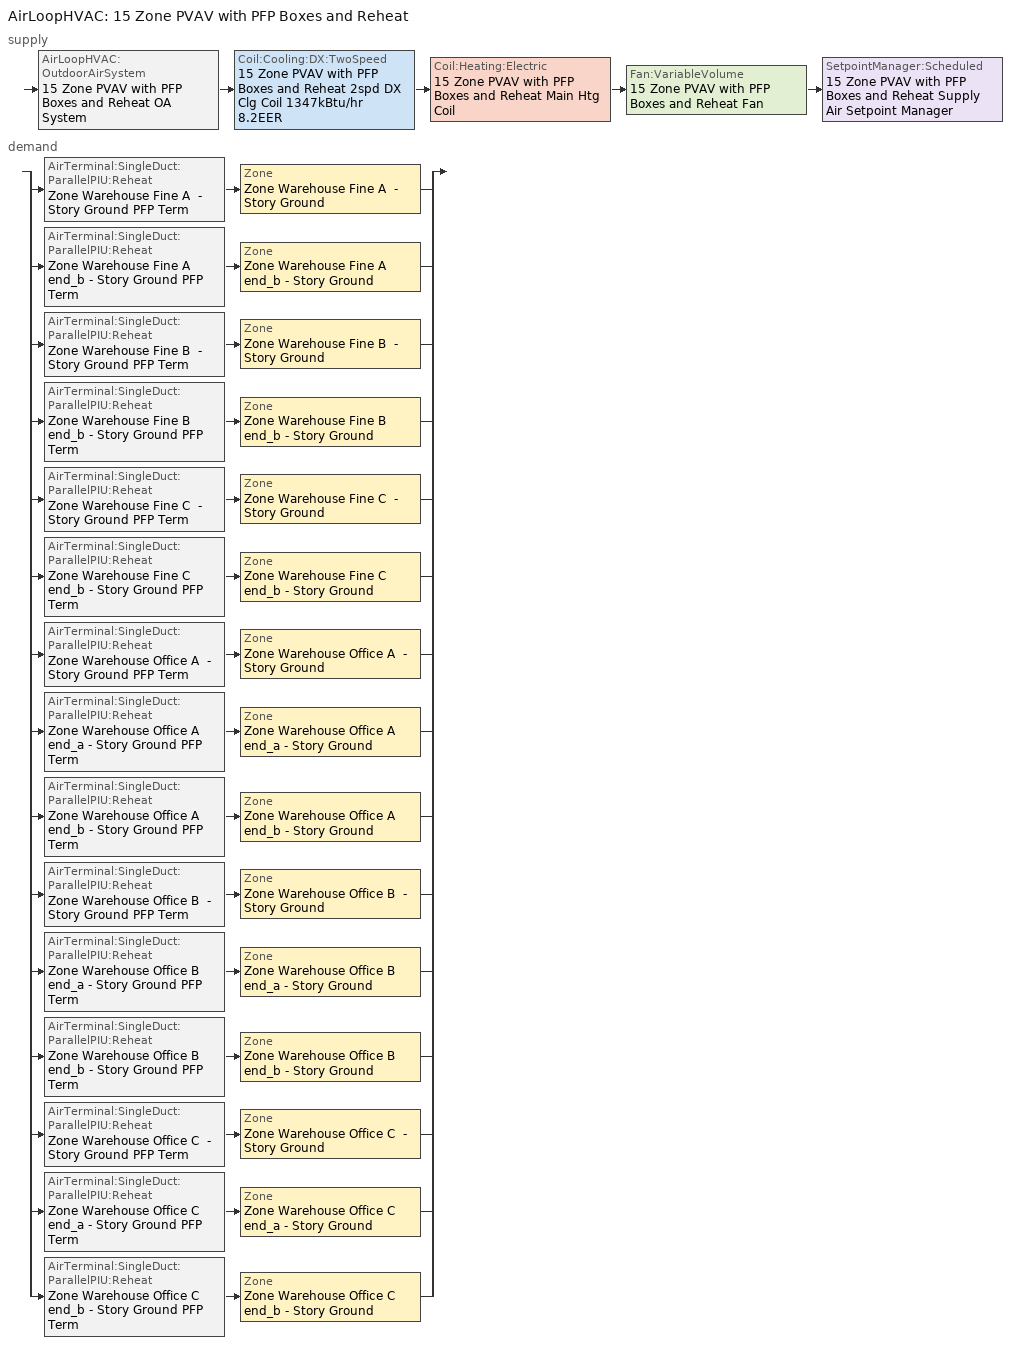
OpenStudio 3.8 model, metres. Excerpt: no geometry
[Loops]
AirLoopHVAC '15 Zone PVAV with PFP Boxes and Reheat'
 supply: AirLoopHVAC:OutdoorAirSystem '15 Zone PVAV with PFP Boxes and Reheat OA System' > Coil:Cooling:DX:TwoSpeed '15 Zone PVAV with PFP Boxes and Reheat 2spd DX Clg Coil 1347kBtu/hr 8.2EER' > Coil:Heating:Electric '15 Zone PVAV with PFP Boxes and Reheat Main Htg Coil' > Fan:VariableVolume '15 Zone PVAV with PFP Boxes and Reheat Fan' > SetpointManager:Scheduled '15 Zone PVAV with PFP Boxes and Reheat Supply Air Setpoint Manager'
 demand: split
  | AirTerminal:SingleDuct:ParallelPIU:Reheat 'Zone Warehouse Fine A  - Story Ground PFP Term' > Zone 'Zone Warehouse Fine A  - Story Ground'
  | AirTerminal:SingleDuct:ParallelPIU:Reheat 'Zone Warehouse Fine A end_b - Story Ground PFP Term' > Zone 'Zone Warehouse Fine A end_b - Story Ground'
  | AirTerminal:SingleDuct:ParallelPIU:Reheat 'Zone Warehouse Fine B  - Story Ground PFP Term' > Zone 'Zone Warehouse Fine B  - Story Ground'
  | AirTerminal:SingleDuct:ParallelPIU:Reheat 'Zone Warehouse Fine B end_b - Story Ground PFP Term' > Zone 'Zone Warehouse Fine B end_b - Story Ground'
  | AirTerminal:SingleDuct:ParallelPIU:Reheat 'Zone Warehouse Fine C  - Story Ground PFP Term' > Zone 'Zone Warehouse Fine C  - Story Ground'
  | AirTerminal:SingleDuct:ParallelPIU:Reheat 'Zone Warehouse Fine C end_b - Story Ground PFP Term' > Zone 'Zone Warehouse Fine C end_b - Story Ground'
  | AirTerminal:SingleDuct:ParallelPIU:Reheat 'Zone Warehouse Office A  - Story Ground PFP Term' > Zone 'Zone Warehouse Office A  - Story Ground'
  | AirTerminal:SingleDuct:ParallelPIU:Reheat 'Zone Warehouse Office A end_a - Story Ground PFP Term' > Zone 'Zone Warehouse Office A end_a - Story Ground'
  | AirTerminal:SingleDuct:ParallelPIU:Reheat 'Zone Warehouse Office A end_b - Story Ground PFP Term' > Zone 'Zone Warehouse Office A end_b - Story Ground'
  | AirTerminal:SingleDuct:ParallelPIU:Reheat 'Zone Warehouse Office B  - Story Ground PFP Term' > Zone 'Zone Warehouse Office B  - Story Ground'
  | AirTerminal:SingleDuct:ParallelPIU:Reheat 'Zone Warehouse Office B end_a - Story Ground PFP Term' > Zone 'Zone Warehouse Office B end_a - Story Ground'
  | AirTerminal:SingleDuct:ParallelPIU:Reheat 'Zone Warehouse Office B end_b - Story Ground PFP Term' > Zone 'Zone Warehouse Office B end_b - Story Ground'
  | AirTerminal:SingleDuct:ParallelPIU:Reheat 'Zone Warehouse Office C  - Story Ground PFP Term' > Zone 'Zone Warehouse Office C  - Story Ground'
  | AirTerminal:SingleDuct:ParallelPIU:Reheat 'Zone Warehouse Office C end_a - Story Ground PFP Term' > Zone 'Zone Warehouse Office C end_a - Story Ground'
  | AirTerminal:SingleDuct:ParallelPIU:Reheat 'Zone Warehouse Office C end_b - Story Ground PFP Term' > Zone 'Zone Warehouse Office C end_b - Story Ground'
[SizingPeriod:DesignDay] Barometric Pressure {Pa}=100594; Wind Speed {m/s}=3.2; Wind Direction {deg}=30; Rain Indicator=No; Snow Indicator=No; Day of Month=21; Day Type=SummerDesignDay; Daylight Saving Time Indicator=No; Humidity Condition Type=Wetbulb; Dry-Bulb Temperature Range Modifier Type=DefaultMultipliers; Solar Model Indicator=ASHRAETau
Name | Maximum Dry-Bulb Temperature {C} | Daily Dry-Bulb Temperature Range {deltaC} | Month | Wetbulb or DewPoint at Maximum Dry-Bulb {C} | ASHRAE Clear Sky Optical Depth for Beam Irradiance | ASHRAE Clear Sky Optical Depth for Diffuse Irradiance
Olympia October .4% Condns DB=>MCWB 1 | 23.4 | 10.6 | 10 | 14.3 | 0.343 | 2.549
Olympia September .4% Condns DB=>MCWB 1 | 30.2 | 13.9 | 9 | 18.2 | 0.345 | 2.523
[Sizing:Zone] Zone Cooling Design Supply Air Temperature Input Method=SupplyAirTemperature; Zone Cooling Design Supply Air Temperature Difference {deltaC}=11.11; Zone Heating Design Supply Air Temperature Input Method=SupplyAirTemperature; Zone Heating Design Supply Air Temperature {C}=40; Zone Heating Design Supply Air Temperature Difference {deltaC}=11.11; Zone Cooling Design Supply Air Humidity Ratio {kg-H2O/kg-air}=0.0085; Zone Heating Design Supply Air Humidity Ratio {kg-H2O/kg-air}=0.008; Cooling Design Air Flow Method=DesignDay; Heating Design Air Flow Method=DesignDay; Account for Dedicated Outdoor Air System=No; Dedicated Outdoor Air System Control Strategy=NeutralSupplyAir; Dedicated Outdoor Air Low Setpoint Temperature for Design {C}=autosize; Dedicated Outdoor Air High Setpoint Temperature for Design {C}=autosize; Zone Load Sizing Method=Sensible Load Only No Latent Load; Zone Latent Cooling Design Supply Air Humidity Ratio Input Method=HumidityRatioDifference; Zone Cooling Design Supply Air Humidity Ratio Difference {kgWater/kgDryAir}=0.005; Zone Latent Heating Design Supply Air Humidity Ratio Input Method=HumidityRatioDifference; Zone Humidification Design Supply Air Humidity Ratio Difference {kgWater/kgDryAir}=0.005
Name | Zone Cooling Design Supply Air Temperature {C}
Zone Warehouse Bulk A end_a - Story Ground; Zone Warehouse Bulk B end_a - Story Ground; Zone Warehouse Bulk C end_a - Story Ground; Zone Warehouse Bulk A  - Story Ground; Zone Warehouse Bulk B  - Story Ground; Zone Warehouse Bulk C  - Story Ground | 14
Zone Warehouse Fine A  - Story Ground; Zone Warehouse Fine B  - Story Ground; Zone Warehouse Fine C  - Story Ground; Zone Warehouse Fine A end_b - Story Ground; Zone Warehouse Fine B end_b - Story Ground; Zone Warehouse Fine C end_b - Story Ground; Zone Warehouse Office A end_a - Story Ground; Zone Warehouse Office B end_a - Story Ground; Zone Warehouse Office C end_a - Story Ground; Zone Warehouse Office A  - Story Ground; Zone Warehouse Office B  - Story Ground; Zone Warehouse Office C  - Story Ground; Zone Warehouse Office A end_b - Story Ground; Zone Warehouse Office B end_b - Story Ground; Zone Warehouse Office C end_b - Story Ground | 12.7778
[Zone equipment]
Zone Warehouse Bulk A end_a - Story Ground: Zone Warehouse Bulk A end_a - Story Ground Electric Baseboard
Zone Warehouse Bulk B end_a - Story Ground: Zone Warehouse Bulk B end_a - Story Ground Electric Baseboard
Zone Warehouse Bulk C end_a - Story Ground: Zone Warehouse Bulk C end_a - Story Ground Electric Baseboard
Zone Warehouse Bulk A  - Story Ground: Zone Warehouse Bulk A  - Story Ground Electric Baseboard
Zone Warehouse Bulk B  - Story Ground: Zone Warehouse Bulk B  - Story Ground Electric Baseboard
Zone Warehouse Bulk C  - Story Ground: Zone Warehouse Bulk C  - Story Ground Electric Baseboard
Zone Warehouse Fine A  - Story Ground: Zone Warehouse Fine A  - Story Ground PFP Term
Zone Warehouse Fine B  - Story Ground: Zone Warehouse Fine B  - Story Ground PFP Term
Zone Warehouse Fine C  - Story Ground: Zone Warehouse Fine C  - Story Ground PFP Term
Zone Warehouse Fine A end_b - Story Ground: Zone Warehouse Fine A end_b - Story Ground PFP Term
Zone Warehouse Fine B end_b - Story Ground: Zone Warehouse Fine B end_b - Story Ground PFP Term
Zone Warehouse Fine C end_b - Story Ground: Zone Warehouse Fine C end_b - Story Ground PFP Term
Zone Warehouse Office A end_a - Story Ground: Zone Warehouse Office A end_a - Story Ground PFP Term
Zone Warehouse Office B end_a - Story Ground: Zone Warehouse Office B end_a - Story Ground PFP Term
Zone Warehouse Office C end_a - Story Ground: Zone Warehouse Office C end_a - Story Ground PFP Term
Zone Warehouse Office A  - Story Ground: Zone Warehouse Office A  - Story Ground PFP Term
Zone Warehouse Office B  - Story Ground: Zone Warehouse Office B  - Story Ground PFP Term
Zone Warehouse Office C  - Story Ground: Zone Warehouse Office C  - Story Ground PFP Term
Zone Warehouse Office A end_b - Story Ground: Zone Warehouse Office A end_b - Story Ground PFP Term
Zone Warehouse Office B end_b - Story Ground: Zone Warehouse Office B end_b - Story Ground PFP Term
Zone Warehouse Office C end_b - Story Ground: Zone Warehouse Office C end_b - Story Ground PFP Term
[AirLoopHVAC]
15 Zone PVAV with PFP Boxes and Reheat: Availability Schedule=15 Zone PVAV with PFP Boxes and Reheat Occ Sch; Design Supply Air Flow Rate {m3/s}=26.4708; Design Return Air Flow Fraction of Supply Air Flow=1
[Sizing:System]
15 Zone PVAV with PFP Boxes and Reheat: Type of Load to Size On=Sensible; Design Outdoor Air Flow Rate {m3/s}=26.4708; Central Heating Maximum System Air Flow Ratio=0.3; Preheat Design Temperature {C}=7.22222; Preheat Design Humidity Ratio {kg-H2O/kg-Air}=0.008; Precool Design Temperature {C}=12.7778; Precool Design Humidity Ratio {kg-H2O/kg-Air}=0.008; Central Cooling Design Supply Air Temperature {C}=12.7778; Central Heating Design Supply Air Temperature {C}=12.7778; Sizing Option=Coincident; 100% Outdoor Air in Cooling=No; 100% Outdoor Air in Heating=No; Central Cooling Design Supply Air Humidity Ratio {kg-H2O/kg-Air}=0.0085; Central Heating Design Supply Air Humidity Ratio {kg-H2O/kg-Air}=0.008; Cooling Design Air Flow Method=DesignDay; Heating Design Air Flow Method=DesignDay; System Outdoor Air Method=ZoneSum; Zone Maximum Outdoor Air Fraction=1; Cooling Supply Air Flow Rate Per Floor Area {m3/s-m2}=0.00996765; Cooling Fraction of Autosized Cooling Supply Air Flow Rate=1; Cooling Supply Air Flow Rate Per Unit Cooling Capacity {m3/s-W}=3.94755e-05; Heating Supply Air Flow Rate Per Floor Area {m3/s-m2}=0.00996765; Heating Fraction of Autosized Heating Supply Air Flow Rate=1; Heating Fraction of Autosized Cooling Supply Air Flow Rate=1; Heating Supply Air Flow Rate Per Unit Heating Capacity {m3/s-W}=3.15882e-05; Cooling Design Capacity Method=CoolingDesignCapacity; Cooling Design Capacity {W}=423613; Cooling Design Capacity Per Floor Area {W/m2}=234.7; Fraction of Autosized Cooling Design Capacity=1; Heating Design Capacity Method=HeatingDesignCapacity; Heating Design Capacity {W}=0; Heating Design Capacity Per Floor Area {W/m2}=157; Fraction of Autosized Heating Design Capacity=1; Central Cooling Capacity Control Method=OnOff; Occupant Diversity=1
[SetpointManager:Scheduled]
15 Zone PVAV with PFP Boxes and Reheat Supply Air Setpoint Manager: Control Variable=Temperature; Schedule=Supply Air Temp - 55.0F; Setpoint Node or NodeList=15 Zone PVAV with PFP Boxes and Reheat Supply Outlet Node
[Fan:VariableVolume]
15 Zone PVAV with PFP Boxes and Reheat Fan: Availability Schedule=Always On Discrete; Fan Total Efficiency=0.61165; Pressure Rise {Pa}=1389.92; Maximum Flow Rate {m3/s}=26.4708; Fan Power Minimum Flow Rate Input Method=Fraction; Fan Power Minimum Flow Fraction=0.25; Fan Power Minimum Air Flow Rate {m3/s}=0; Motor Efficiency=0.941; Motor In Airstream Fraction=1; Fan Power Coefficient 1=0.189848; Fan Power Coefficient 2=0.31447; Fan Power Coefficient 3=0.495682; Fan Power Coefficient 4=0; Fan Power Coefficient 5=0
[Coil:Heating:Electric] Availability Schedule=Always On Discrete; Efficiency=1
Name | Nominal Capacity {W}
15 Zone PVAV with PFP Boxes and Reheat Main Htg Coil | 121911
Zone Warehouse Fine A  - Story Ground Electric Reheat Coil | 163817
Zone Warehouse Fine A end_b - Story Ground Electric Reheat Coil | 21773.5
Zone Warehouse Fine B  - Story Ground Electric Reheat Coil | 203720
Zone Warehouse Fine B end_b - Story Ground Electric Reheat Coil | 134918
Zone Warehouse Fine C  - Story Ground Electric Reheat Coil | 214275
Zone Warehouse Fine C end_b - Story Ground Electric Reheat Coil | 21399.3
Zone Warehouse Office A  - Story Ground Electric Reheat Coil | 70796.9
Zone Warehouse Office A end_a - Story Ground Electric Reheat Coil | 8183.11
Zone Warehouse Office A end_b - Story Ground Electric Reheat Coil | 12873.5
Zone Warehouse Office B  - Story Ground Electric Reheat Coil | 25652.2
Zone Warehouse Office B end_a - Story Ground Electric Reheat Coil | 4663.93
Zone Warehouse Office B end_b - Story Ground Electric Reheat Coil | 6331.31
Zone Warehouse Office C  - Story Ground Electric Reheat Coil | 100267
Zone Warehouse Office C end_a - Story Ground Electric Reheat Coil | 11348.6
Zone Warehouse Office C end_b - Story Ground Electric Reheat Coil | 13049
[Coil:Cooling:DX:TwoSpeed]
15 Zone PVAV with PFP Boxes and Reheat 2spd DX Clg Coil 1347kBtu/hr 8.2EER: Availability Schedule=Always On Discrete; Rated High Speed Total Cooling Capacity {W}=519134; Rated High Speed Sensible Heat Ratio=0.784327; Rated High Speed COP {W/W}=2.86657; Rated High Speed Air Flow Rate {m3/s}=26.4708; Rated High Speed Evaporator Fan Power Per Volume Flow Rate 2017 {W/(m3/s)}=773.3; Rated High Speed Evaporator Fan Power Per Volume Flow Rate 2023 {W/(m3/s)}=934.4; Unit Internal Static Air Pressure {Pa}=773.3; Total Cooling Capacity Function of Temperature Curve=DOE Ref DX Clg Coil Cool-Cap-fT; Total Cooling Capacity Function of Flow Fraction Curve=DOE Ref DX Clg Coil Cool-CAP-fFlow; Energy Input Ratio Function of Temperature Curve=DOE Ref DX Clg Coil Cool-EIR-fT; Energy Input Ratio Function of Flow Fraction Curve=DOE Ref DX Clg Coil Cool-EIR-fFlow; Part Load Fraction Correlation Curve=DOE Ref DX Clg Coil Cool-PLF-fPLR; Rated Low Speed Total Cooling Capacity {W}=173027; Rated Low Speed Sensible Heat Ratio=0.784327; Rated Low Speed COP {W/W}=2.86657; Rated Low Speed Air Flow Rate {m3/s}=8.82271; Rated Low Speed Evaporator Fan Power Per Volume Flow Rate 2017 {W/(m3/s)}=773.3; Rated Low Speed Evaporator Fan Power Per Volume Flow Rate 2023 {W/(m3/s)}=934.4; Low Speed Total Cooling Capacity Function of Temperature Curve=DOE Ref DX Clg Coil Cool-Cap-fT; Low Speed Energy Input Ratio Function of Temperature Curve=DOE Ref DX Clg Coil Cool-EIR-fT; Condenser Type=AirCooled; Minimum Outdoor Dry-Bulb Temperature for Compressor Operation {C}=-25; High Speed Evaporative Condenser Effectiveness=0.9; High Speed Evaporative Condenser Air Flow Rate {m3/s}=Autosize; High Speed Evaporative Condenser Pump Rated Power Consumption {W}=Autosize; Low Speed Evaporative Condenser Effectiveness=0.9; Low Speed Evaporative Condenser Air Flow Rate {m3/s}=Autosize; Low Speed Evaporative Condenser Pump Rated Power Consumption {W}=Autosize; Basin Heater Capacity {W/K}=0; Basin Heater Setpoint Temperature {C}=2
[Controller:OutdoorAir]
15 Zone PVAV with PFP Boxes and Reheat OA Controller: Minimum Outdoor Air Flow Rate {m3/s}=1.15609; Maximum Outdoor Air Flow Rate {m3/s}=26.4708; Economizer Control Type=FixedDryBulb; Economizer Control Action Type=ModulateFlow; Economizer Maximum Limit Dry-Bulb Temperature {C}=23.8889; Lockout Type=LockoutWithCompressor; Minimum Limit Type=FixedMinimum; Minimum Outdoor Air Schedule=15 Zone PVAV with PFP Boxes and Reheat_night_novent_schedule; Controller Mechanical Ventilation=15 Zone PVAV with PFP Boxes and Reheat Vent Controller; High Humidity Control=No; Heat Recovery Bypass Control Type=BypassWhenWithinEconomizerLimits; Economizer Operation Staging=InterlockedWithMechanicalCooling
[Controller:MechanicalVentilation]
15 Zone PVAV with PFP Boxes and Reheat Vent Controller: Availability Schedule=Always On Discrete; System Outdoor Air Method=ZoneSum
[AirLoopHVAC:OutdoorAirSystem]
15 Zone PVAV with PFP Boxes and Reheat OA System: Controller=15 Zone PVAV with PFP Boxes and Reheat OA Controller
[AvailabilityManager:NightCycle]
Availability Manager Night Cycle 1: Applicability Schedule=Always On Discrete; Control Type=CycleOnAnyCoolingOrHeatingZone; Thermostat Tolerance {deltaC}=1; Cycling Run Time {s}=3600
[Fan:ConstantVolume] Availability Schedule=15 Zone PVAV with PFP Boxes and Reheat Occ Sch; Fan Total Efficiency=0.4675; Pressure Rise {Pa}=0; Motor Efficiency=0.85; Motor In Airstream Fraction=1
Name | Maximum Flow Rate {m3/s}
Zone Warehouse Fine A  - Story Ground PFP Term Fan | 5.52633
Zone Warehouse Fine A end_b - Story Ground PFP Term Fan | 0.741355
Zone Warehouse Fine B  - Story Ground PFP Term Fan | 6.07956
Zone Warehouse Fine B end_b - Story Ground PFP Term Fan | 4.57552
Zone Warehouse Fine C  - Story Ground PFP Term Fan | 7.25857
Zone Warehouse Fine C end_b - Story Ground PFP Term Fan | 0.728511
Zone Warehouse Office A  - Story Ground PFP Term Fan | 2.99042
Zone Warehouse Office A end_a - Story Ground PFP Term Fan | 0.347092
Zone Warehouse Office A end_b - Story Ground PFP Term Fan | 0.549476
Zone Warehouse Office B  - Story Ground PFP Term Fan | 1.07116
Zone Warehouse Office B end_a - Story Ground PFP Term Fan | 0.197944
Zone Warehouse Office B end_b - Story Ground PFP Term Fan | 0.269903
Zone Warehouse Office C  - Story Ground PFP Term Fan | 4.26219
Zone Warehouse Office C end_a - Story Ground PFP Term Fan | 0.483678
Zone Warehouse Office C end_b - Story Ground PFP Term Fan | 0.557048
[AirTerminal:SingleDuct:ParallelPIU:Reheat] Availability Schedule=Always On Discrete; Maximum Hot Water or Steam Flow Rate {m3/s}=Autosize; Minimum Hot Water or Steam Flow Rate {m3/s}=0; Convergence Tolerance=0.001
Name | Maximum Primary Air Flow Rate {m3/s} | Maximum Secondary Air Flow Rate {m3/s} | Minimum Primary Air Flow Fraction | Fan On Flow Fraction | Fan | Reheat Coil
Zone Warehouse Fine A  - Story Ground PFP Term | 5.52633 | 5.52633 | 0.015432 | 0.015432 | Zone Warehouse Fine A  - Story Ground PFP Term Fan | Zone Warehouse Fine A  - Story Ground Electric Reheat Coil
Zone Warehouse Fine A end_b - Story Ground PFP Term | 0.741355 | 0.741355 | 0.00716176 | 0.00716176 | Zone Warehouse Fine A end_b - Story Ground PFP Term Fan | Zone Warehouse Fine A end_b - Story Ground Electric Reheat Coil
Zone Warehouse Fine B  - Story Ground PFP Term | 6.07956 | 6.07956 | 0.129905 | 0.129905 | Zone Warehouse Fine B  - Story Ground PFP Term Fan | Zone Warehouse Fine B  - Story Ground Electric Reheat Coil
Zone Warehouse Fine B end_b - Story Ground PFP Term | 4.57552 | 4.57552 | 0.0107459 | 0.0107459 | Zone Warehouse Fine B end_b - Story Ground PFP Term Fan | Zone Warehouse Fine B end_b - Story Ground Electric Reheat Coil
Zone Warehouse Fine C  - Story Ground PFP Term | 7.25857 | 7.25857 | 0.0117492 | 0.0117492 | Zone Warehouse Fine C  - Story Ground PFP Term Fan | Zone Warehouse Fine C  - Story Ground Electric Reheat Coil
Zone Warehouse Fine C end_b - Story Ground PFP Term | 0.728511 | 0.728511 | 0.00728803 | 0.00728803 | Zone Warehouse Fine C end_b - Story Ground PFP Term Fan | Zone Warehouse Fine C end_b - Story Ground Electric Reheat Coil
Zone Warehouse Office A  - Story Ground PFP Term | 2.99042 | 2.99042 | 0.0150057 | 0.0150057 | Zone Warehouse Office A  - Story Ground PFP Term Fan | Zone Warehouse Office A  - Story Ground Electric Reheat Coil
Zone Warehouse Office A end_a - Story Ground PFP Term | 0.347092 | 0.347092 | 0.0119927 | 0.0119927 | Zone Warehouse Office A end_a - Story Ground PFP Term Fan | Zone Warehouse Office A end_a - Story Ground Electric Reheat Coil
Zone Warehouse Office A end_b - Story Ground PFP Term | 0.549476 | 0.549476 | 0.00757554 | 0.00757554 | Zone Warehouse Office A end_b - Story Ground PFP Term Fan | Zone Warehouse Office A end_b - Story Ground Electric Reheat Coil
Zone Warehouse Office B  - Story Ground PFP Term | 1.07116 | 1.07116 | 0.0232938 | 0.0232938 | Zone Warehouse Office B  - Story Ground PFP Term Fan | Zone Warehouse Office B  - Story Ground Electric Reheat Coil
Zone Warehouse Office B end_a - Story Ground PFP Term | 0.197944 | 0.197944 | 0.011693 | 0.011693 | Zone Warehouse Office B end_a - Story Ground PFP Term Fan | Zone Warehouse Office B end_a - Story Ground Electric Reheat Coil
Zone Warehouse Office B end_b - Story Ground PFP Term | 0.269903 | 0.269903 | 0.0085755 | 0.0085755 | Zone Warehouse Office B end_b - Story Ground PFP Term Fan | Zone Warehouse Office B end_b - Story Ground Electric Reheat Coil
Zone Warehouse Office C  - Story Ground PFP Term | 4.26219 | 4.26219 | 0.0105282 | 0.0105282 | Zone Warehouse Office C  - Story Ground PFP Term Fan | Zone Warehouse Office C  - Story Ground Electric Reheat Coil
Zone Warehouse Office C end_a - Story Ground PFP Term | 0.483678 | 0.483678 | 0.00860608 | 0.00860608 | Zone Warehouse Office C end_a - Story Ground PFP Term Fan | Zone Warehouse Office C end_a - Story Ground Electric Reheat Coil
Zone Warehouse Office C end_b - Story Ground PFP Term | 0.557048 | 0.557048 | 0.00747256 | 0.00747256 | Zone Warehouse Office C end_b - Story Ground PFP Term Fan | Zone Warehouse Office C end_b - Story Ground Electric Reheat Coil
[ZoneHVAC:Baseboard:Convective:Electric] Availability Schedule=Always On Discrete; Efficiency=1
Name | Nominal Capacity {W}
Zone Warehouse Bulk A  - Story Ground Electric Baseboard | 119538
Zone Warehouse Bulk A end_a - Story Ground Electric Baseboard | 5875.62
Zone Warehouse Bulk B  - Story Ground Electric Baseboard | 234489
Zone Warehouse Bulk B end_a - Story Ground Electric Baseboard | 29407.8
Zone Warehouse Bulk C  - Story Ground Electric Baseboard | 118606
Zone Warehouse Bulk C end_a - Story Ground Electric Baseboard | 5850.51
[Schedule:Ruleset]
Name | Default Day Schedule | Summer Design Day Schedule | Winter Design Day Schedule
Supply Air Temp - 55.0F | Supply Air Temp - 55.0F Default
15 Zone PVAV with PFP Boxes and Reheat Occ Sch | 15 Zone PVAV with PFP Boxes and Reheat Occ Sch Default | 15 Zone PVAV with PFP Boxes and Reheat Occ Sch Summer Design Day | 15 Zone PVAV with PFP Boxes and Reheat Occ Sch Winter Design Day
15 Zone PVAV with PFP Boxes and Reheat_night_novent_schedule | 15 Zone PVAV with PFP Boxes and Reheat Occ Sch Default 2 | 15 Zone PVAV with PFP Boxes and Reheat Occ Sch Summer Design Day 2 | 15 Zone PVAV with PFP Boxes and Reheat Occ Sch Winter Design Day 2
[Schedule:Day]
Supply Air Temp - 55.0F Default; autogen Supply Air Temp - 55.0F 0_day_sch: Average, 24, 0, 12.7778
15 Zone PVAV with PFP Boxes and Reheat Occ Sch Default; 15 Zone PVAV with PFP Boxes and Reheat Occ Sch Default 2: 9, 0, 0, 23, 15, 1, 24, 0, 0
15 Zone PVAV with PFP Boxes and Reheat Occ Sch Winter Design Day; 15 Zone PVAV with PFP Boxes and Reheat Occ Sch Summer Design Day; 15 Zone PVAV with PFP Boxes and Reheat Occ Sch Summer Design Day 2; 15 Zone PVAV with PFP Boxes and Reheat Occ Sch Winter Design Day 2: 24, 0, 1
15 Zone PVAV with PFP Boxes and Reheat Occ Sch Sunday; 15 Zone PVAV with PFP Boxes and Reheat Occ Sch Sunday 2: 24, 0, 0
[Schedule:Rule] Rule Order=0; Apply Sunday=Yes; Apply Saturday=Yes
autogen Supply Air Temp - 55.0F 0: Schedule Ruleset=Supply Air Temp - 55.0F; Day Schedule=autogen Supply Air Temp - 55.0F 0_day_sch; Apply Monday=Yes; Apply Tuesday=Yes; Apply Wednesday=Yes; Apply Thursday=Yes; Apply Friday=Yes; Date Specification Type=SpecificDates; Specific Month 1=1; Specific Day 1=6; Specific Month 2=1; Specific Day 2=7; Specific Month 3=1; Specific Day 3=13; Specific Month 4=1; Specific Day 4=14; Specific Month 5=1; Specific Day 5=20; Specific Month 6=1; Specific Day 6=21; Specific Month 7=1; Specific Day 7=27; Specific Month 8=1; Specific Day 8=28; Specific Month 9=2; Specific Day 9=3; Specific Month 10=2; Specific Day 10=4; Specific Month 11=2; Specific Day 11=10; Specific Month 12=2; Specific Day 12=11; Specific Month 13=2; Specific Day 13=17; Specific Month 14=2; Specific Day 14=18; Specific Month 15=2; Specific Day 15=24; Specific Month 16=2; Specific Day 16=25; Specific Month 17=3; Specific Day 17=3; Specific Month 18=3; Specific Day 18=4; Specific Month 19=3; Specific Day 19=10; Specific Month 20=3; Specific Day 20=11; Specific Month 21=3; Specific Day 21=17; Specific Month 22=3; Specific Day 22=18; Specific Month 23=3; Specific Day 23=24; Specific Month 24=3; Specific Day 24=25; Specific Month 25=3; Specific Day 25=31; Specific Month 26=4; Specific Day 26=1; Specific Month 27=4; Specific Day 27=7; Specific Month 28=4; Specific Day 28=8; Specific Month 29=4; Specific Day 29=14; Specific Month 30=4; Specific Day 30=15; Specific Month 31=4; Specific Day 31=21; Specific Month 32=4; Specific Day 32=22; Specific Month 33=4; Specific Day 33=28; Specific Month 34=4; Specific Day 34=29; Specific Month 35=5; Specific Day 35=5; Specific Month 36=5; Specific Day 36=6; Specific Month 37=5; Specific Day 37=12; Specific Month 38=5; Specific Day 38=13; Specific Month 39=5; Specific Day 39=19; Specific Month 40=5; Specific Day 40=20; Specific Month 41=5; Specific Day 41=26; Specific Month 42=5; Specific Day 42=27; Specific Month 43=6; Specific Day 43=2; Specific Month 44=6; Specific Day 44=3; Specific Month 45=6; Specific Day 45=9; Specific Month 46=6; Specific Day 46=10; Specific Month 47=6; Specific Day 47=16; Specific Month 48=6; Specific Day 48=17; Specific Month 49=6; Specific Day 49=23; Specific Month 50=6; Specific Day 50=24; Specific Month 51=6; Specific Day 51=30; Specific Month 52=7; Specific Day 52=1; Specific Month 53=7; Specific Day 53=7; Specific Month 54=7; Specific Day 54=8; Specific Month 55=7; Specific Day 55=14; Specific Month 56=7; Specific Day 56=15; Specific Month 57=7; Specific Day 57=21; Specific Month 58=7; Specific Day 58=22; Specific Month 59=7; Specific Day 59=28; Specific Month 60=7; Specific Day 60=29; Specific Month 61=8; Specific Day 61=4; Specific Month 62=8; Specific Day 62=5; Specific Month 63=8; Specific Day 63=11; Specific Month 64=8; Specific Day 64=12; Specific Month 65=8; Specific Day 65=18; Specific Month 66=8; Specific Day 66=19; Specific Month 67=8; Specific Day 67=25; Specific Month 68=8; Specific Day 68=26; Specific Month 69=9; Specific Day 69=1; Specific Month 70=9; Specific Day 70=2; Specific Month 71=9; Specific Day 71=8; Specific Month 72=9; Specific Day 72=9; Specific Month 73=9; Specific Day 73=15; Specific Month 74=9; Specific Day 74=16; Specific Month 75=9; Specific Day 75=22; Specific Month 76=9; Specific Day 76=23; Specific Month 77=9; Specific Day 77=29; Specific Month 78=9; Specific Day 78=30; Specific Month 79=10; Specific Day 79=6; Specific Month 80=10; Specific Day 80=7; Specific Month 81=10; Specific Day 81=13; Specific Month 82=10; Specific Day 82=14; Specific Month 83=10; Specific Day 83=20; Specific Month 84=10; Specific Day 84=21; Specific Month 85=10; Specific Day 85=27; Specific Month 86=10; Specific Day 86=28; Specific Month 87=11; Specific Day 87=3; Specific Month 88=11; Specific Day 88=4; Specific Month 89=11; Specific Day 89=10; Specific Month 90=11; Specific Day 90=11; Specific Month 91=11; Specific Day 91=17; Specific Month 92=11; Specific Day 92=18; Specific Month 93=11; Specific Day 93=24; Specific Month 94=11; Specific Day 94=25; Specific Month 95=12; Specific Day 95=1; Specific Month 96=12; Specific Day 96=2; Specific Month 97=12; Specific Day 97=8; Specific Month 98=12; Specific Day 98=9; Specific Month 99=12; Specific Day 99=15; Specific Month 100=12; Specific Day 100=16; Specific Month 101=12; Specific Day 101=22; Specific Month 102=12; Specific Day 102=23; Specific Month 103=12; Specific Day 103=29; Specific Month 104=12; Specific Day 104=30
15 Zone PVAV with PFP Boxes and Reheat Occ Sch Sunday Rule: Schedule Ruleset=15 Zone PVAV with PFP Boxes and Reheat Occ Sch; Day Schedule=15 Zone PVAV with PFP Boxes and Reheat Occ Sch Sunday; Date Specification Type=DateRange; Start Month=1; Start Day=1; End Month=12; End Day=31
15 Zone PVAV with PFP Boxes and Reheat Occ Sch Sunday Rule 2: Schedule Ruleset=15 Zone PVAV with PFP Boxes and Reheat_night_novent_schedule; Day Schedule=15 Zone PVAV with PFP Boxes and Reheat Occ Sch Sunday 2; Date Specification Type=DateRange; Start Month=1; Start Day=1; End Month=12; End Day=31
[Schedule:Constant]
Always On Discrete: Value=1
[Curve:Biquadratic] Minimum Value of x=-100; Maximum Value of x=100; Minimum Value of y=-100; Maximum Value of y=100
Name | Coefficient1 Constant | Coefficient2 x | Coefficient3 x**2 | Coefficient4 y | Coefficient5 y**2 | Coefficient6 x*y
DOE Ref DX Clg Coil Cool-Cap-fT | 0.971212 | -0.0152755 | 0.00144345 | -0.00039321 | -6.8364e-06 | -0.000290596
DOE Ref DX Clg Coil Cool-EIR-fT | 0.286871 | 0.0239022 | -0.000810648 | 0.0134585 | 0.000338936 | -0.000487004
[Curve:Cubic] Coefficient1 Constant=1; Coefficient2 x=0; Coefficient3 x**2=0; Coefficient4 x**3=0; Minimum Value of x=-100; Maximum Value of x=100
DOE Ref DX Clg Coil Cool-CAP-fFlow; DOE Ref DX Clg Coil Cool-EIR-fFlow
[Curve:Quadratic]
DOE Ref DX Clg Coil Cool-PLF-fPLR: Coefficient1 Constant=0.909496; Coefficient2 x=0.0986477; Coefficient3 x**2=-0.00819488; Minimum Value of x=0; Maximum Value of x=1
